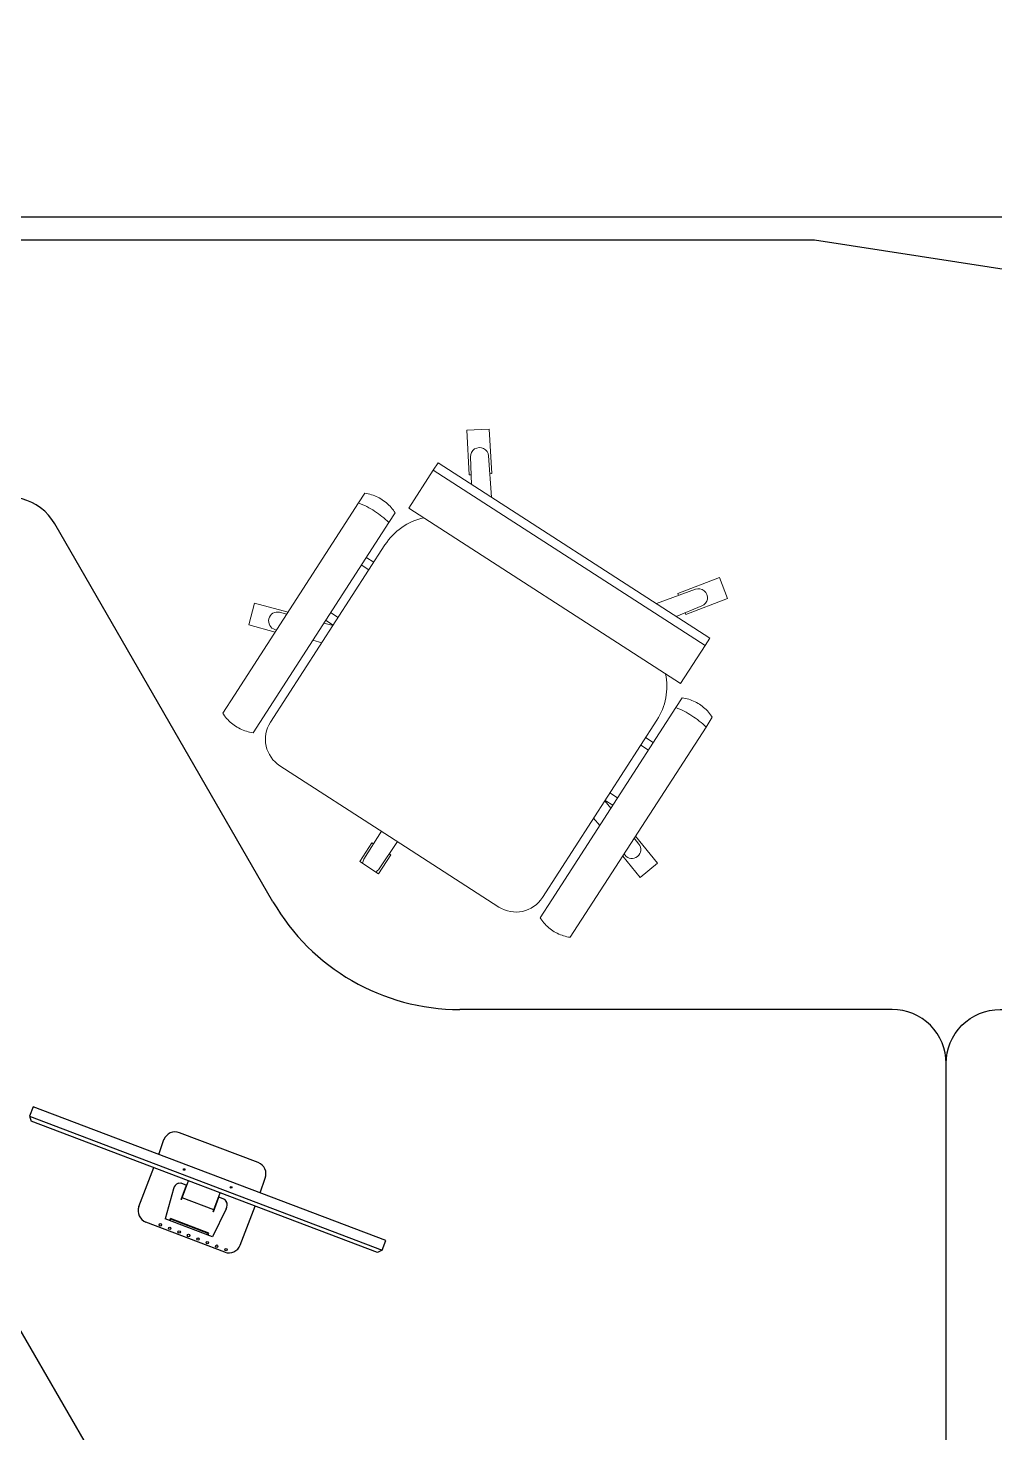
# Model space of a CAD drawing. Header units: millimetres. Extents: x 1993 to 4093, y 1262 to 2017.
# Drawn here: x 3861.6 to 3915.4, y 1476.7 to 1554.9 of the extents above; entities that cross this region are included whole.
import ezdxf

# ---------------------------------------------------------------- set-up
doc = ezdxf.new("R2010")
doc.units = ezdxf.units.MM
for name, color, linetype, lineweight in [('CHAIR MB', 252, 'Continuous', 18), ('FLR CARPET 2', 254, 'Continuous', 15), ('PASSAGE', 251, 'Continuous', 25), ('WORKSTATION - Y SHAPED', 251, 'Continuous', 25)]:
    doc.layers.add(name, color=color, linetype=linetype, lineweight=lineweight)
doc.layers.add('PLANNER', color=3, linetype='Continuous')

# ---------------------------------------------------------------- blocks, each defined once
blk = doc.blocks.new('WORKSTAION HEXA 4FT')
at = {"layer": 'WORKSTATION - Y SHAPED'}
for p, q in [((-31.981, 33), (-31.981, -15)), ((-7.856, 5.713), (-7.856, 30)), ((-25.128, 2.505), (-25.561, 2.152)), ((-11.855, -13.768), (-25.128, 2.505)), ((-25.561, 2.152), (-25.616, 1.866)), ((-12.58, -14.117), (-25.616, 1.866)), ((-25.561, 2.152), (-12.288, -14.121)), ((-20.398, -3.294), (-19.738, -2.723)), ((-15.83, -6.455), (-18.795, -2.819)), ((-22.805, -5.257), (-21.004, -3.788)), ((18.99, -16.715), (-1.856, -4.679)), ((-20.641, -5.364), (-21.874, -6.576)), ((-20.557, -6.105), (-19.691, -5.398)), ((-20.25, -5.223), (-20.126, -5.273)), ((-20.126, -5.273), (-19.905, -5.544)), ((-19.936, -9.836), (-22.901, -6.2)), ((-20.571, -6.087), (-19.905, -5.544)), ((-20.557, -6.105), (-20.571, -6.087)), ((-19.284, -7.488), (-20.47, -6.034)), ((-20.097, -8.754), (-21.874, -6.576)), ((-21.706, -6.782), (-21.619, -6.712)), ((-21.691, -6.8), (-21.622, -6.743)), ((-20.21, -8.474), (-21.622, -6.743)), ((-20.179, -8.477), (-21.619, -6.712)), ((-19.37, -7.559), (-18.505, -6.853)), ((-19.356, -7.576), (-18.69, -7.033)), ((-18.469, -7.304), (-18.69, -7.033)), ((-18.662, -7.79), (-20.097, -8.754)), ((-19.356, -7.576), (-19.37, -7.559)), ((-18.446, -7.436), (-18.469, -7.304)), ((-16.586, -7.969), (-15.925, -7.397)), ((-20.279, -8.531), (-20.21, -8.474)), ((-20.265, -8.548), (-20.179, -8.477)), ((-18.993, -9.932), (-17.192, -8.463)), ((-12.288, -14.121), (-11.855, -13.768)), ((-12.288, -14.121), (-12.58, -14.117)), ((9.588, -39), (20.088, -20.813))]:
    blk.add_line(p, q, dxfattribs=at)
for centre, radius in [((-19.592, -4.725), 0.0447), ((-22.277, -6.732), 0.0674), ((-17.825, -6.891), 0.0447), ((-21.924, -7.165), 0.0674), ((-21.571, -7.597), 0.0674), ((-21.218, -8.03), 0.0674), ((-20.865, -8.463), 0.0674), ((-20.512, -8.896), 0.0674), ((-20.159, -9.329), 0.0674), ((-19.806, -9.762), 0.0674)]:
    blk.add_circle(centre, radius, dxfattribs=at)
for centre, radius, start, end in [((-10.856, 30), 3, 0, 90), ((4.144, 5.713), 12, 180, 240), ((-19.314, -3.243), 0.67, 39.20128, 129.20128), ((-22.382, -5.777), 0.67, 129.20128, 219.20128), ((-20.321, -5.639), 0.421, 80.23647, 139.31965), ((-16.349, -6.878), 0.67, 309.20128, 39.20128), ((-18.867, -7.422), 0.421, 299.08291, 358.16608), ((-19.416, -9.412), 0.67, 219.20128, 309.20128), ((17.49, -19.313), 3, 330, 60)]:
    blk.add_arc(centre, radius, start, end, dxfattribs=at)
blk = doc.blocks.new('CHAIR MB2')
at = {"layer": 'CHAIR MB'}
for p, q in [((2.565, 11.502), (3.165, 13.347)), ((4.354, 12.96), (3.165, 13.347)), ((4.354, 12.96), (3.882, 11.506)), ((2.829, 11.899), (2.694, 11.506)), ((3.749, 11.506), (3.775, 11.592)), ((8.068, 9.506), (-4.669, 9.506)), ((-2.351, 9.506), (-2.351, 9.003)), ((-1.851, 9.003), (-1.851, 9.506)), ((1.308, 9.506), (1.308, 9.003)), ((1.808, 9.003), (1.808, 9.506)), ((2.004, 9.506), (1.83, 9.003)), ((2.985, 9.003), (3.138, 9.506)), ((-11.336, 8.635), (-12.071, 7.624)), ((-11.336, 8.635), (-9.324, 7.173)), ((-8.951, 9.003), (-8.446, 9.003)), ((-8.951, 9.003), (-8.951, -9.003)), ((-8.951, 9.003), (-8.951, -9.003)), ((-8.446, 9.003), (-5.941, 9.003)), ((-8.446, 9.003), (-8.446, -9.003)), ((-8.446, -9.003), (-8.446, 9.003)), ((-5.941, 9.003), (-5.941, -9.003)), ((8.251, 9.003), (-3.503, 9.003)), ((-10.059, 6.162), (-12.071, 7.624)), ((-8.951, 6.778), (-10.214, 7.661)), ((-9.388, 7.084), (-9.324, 7.173)), ((10.002, 0), (10.002, 7.252)), ((-10.798, 6.857), (-8.951, 5.464)), ((-10.059, 6.162), (-9.994, 6.251)), ((11.836, 0.497), (10.002, 0.53)), ((10.002, -7.252), (10.002, 0)), ((10.829, 0.625), (12.07, 0.625)), ((10.829, 0.625), (10.829, 0.515)), ((12.07, -0.625), (12.07, 0.625)), ((10.002, -0.53), (11.836, -0.497)), ((10.829, -0.515), (10.829, -0.625)), ((12.07, -0.625), (10.829, -0.625)), ((-8.951, -5.464), (-10.798, -6.857)), ((-12.071, -7.624), (-10.059, -6.162)), ((-9.994, -6.251), (-10.059, -6.162)), ((-10.214, -7.661), (-8.951, -6.778)), ((-12.071, -7.624), (-11.336, -8.635)), ((-9.324, -7.173), (-11.336, -8.635)), ((-9.324, -7.173), (-9.388, -7.084)), ((-8.446, -9.003), (-8.951, -9.003)), ((-5.941, -9.003), (-8.446, -9.003)), ((-3.503, -9.003), (8.251, -9.003)), ((-2.351, -9.003), (-2.351, -9.506)), ((-1.851, -9.506), (-1.851, -9.003)), ((1.308, -9.003), (1.308, -9.506)), ((1.808, -9.506), (1.808, -9.003)), ((1.83, -9.003), (2.004, -9.506)), ((3.138, -9.506), (2.985, -9.003)), ((8.068, -11.506), (-4.669, -11.506)), ((3.165, -13.347), (2.565, -11.502)), ((2.694, -11.506), (2.829, -11.899)), ((3.775, -11.592), (3.749, -11.506)), ((3.882, -11.506), (4.354, -12.96)), ((3.165, -13.347), (4.354, -12.96))]:
    blk.add_line(p, q, dxfattribs=at)
for points in [[(-4.669, 9.506), (-5.315, 9.506), (-5.353, 9.593), (-5.388, 9.681), (-5.419, 9.77), (-5.446, 9.861), (-5.47, 9.953), (-5.491, 10.046), (-5.507, 10.139), (-5.52, 10.233), (-5.529, 10.328), (-5.534, 10.422), (-5.536, 10.517), (-5.533, 10.612), (-5.527, 10.707), (-5.517, 10.801), (-5.504, 10.895), (-5.486, 10.988), (-5.465, 11.081), (-5.44, 11.172), (-5.412, 11.263), (-5.38, 11.352), (-5.344, 11.44), (-5.315, 11.506), (-4.669, 11.506)], [(-4.669, 11.506), (9.264, 11.506), (9.302, 11.42), (9.337, 11.331), (9.368, 11.242), (9.396, 11.151), (9.42, 11.059), (9.44, 10.967), (9.456, 10.873), (9.469, 10.779), (9.478, 10.685), (9.483, 10.59), (9.485, 10.495), (9.483, 10.4), (9.476, 10.305), (9.466, 10.211), (9.453, 10.117), (9.435, 10.024), (9.414, 9.931), (9.389, 9.84), (9.361, 9.749), (9.329, 9.66), (9.293, 9.572), (9.264, 9.506), (8.068, 9.506)], [(-4.669, -11.506), (-5.315, -11.506), (-5.353, -11.42), (-5.388, -11.331), (-5.419, -11.242), (-5.446, -11.151), (-5.47, -11.059), (-5.491, -10.967), (-5.507, -10.873), (-5.52, -10.779), (-5.529, -10.685), (-5.534, -10.59), (-5.536, -10.495), (-5.533, -10.4), (-5.527, -10.305), (-5.517, -10.211), (-5.504, -10.117), (-5.486, -10.024), (-5.465, -9.931), (-5.44, -9.84), (-5.412, -9.749), (-5.38, -9.66), (-5.344, -9.572), (-5.315, -9.506), (-4.669, -9.506)], [(-4.669, -9.506), (9.264, -9.506), (9.302, -9.593), (9.337, -9.681), (9.368, -9.77), (9.396, -9.861), (9.42, -9.953), (9.44, -10.046), (9.456, -10.139), (9.469, -10.233), (9.478, -10.328), (9.483, -10.422), (9.485, -10.517), (9.483, -10.612), (9.476, -10.707), (9.466, -10.801), (9.453, -10.895), (9.435, -10.988), (9.414, -11.081), (9.389, -11.172), (9.361, -11.263), (9.329, -11.352), (9.293, -11.44), (9.264, -11.506), (8.068, -11.506)]]:
    blk.add_lwpolyline(points, dxfattribs=at)
for centre, radius, start, end in [((-3.503, 5.502), 3.501, 90, 134.23037), ((8.251, 7.252), 1.751, 0, 90), ((8.251, -7.252), 1.751, 270, 0), ((-3.503, -5.502), 3.501, 225.76963, 270)]:
    blk.add_arc(centre, radius, start, end, dxfattribs=at)
for centre, major_axis, start_param, end_param in [((3.302, 11.746), (-0.473, 0.154), 3.141593, 6.283185), ((-10.506, 7.259), (0.292, 0.402), 0, 3.141593), ((11.836, 0), (0, 0.497), 5.773119, 6.283185), ((11.836, 0), (0, 0.497), 3.141593, 3.65168), ((-10.506, -7.259), (-0.292, 0.402), 0, 3.141593), ((3.302, -11.746), (0.473, 0.154), 3.141593, 6.283185)]:
    blk.add_ellipse(centre, major_axis=major_axis, ratio=0.96783, start_param=start_param, end_param=end_param, dxfattribs=at)
at = {"layer": 'CHAIR MB', "start_tangent": (-0.206196, -0.978511), "end_tangent": (0.206223, -0.978505)}
for points in [[(-4.669, 11.506), (-4.769, 10.506), (-4.669, 9.506)], [(-4.669, -9.506), (-4.769, -10.506), (-4.669, -11.506)]]:
    blk.add_spline(points, degree=3, dxfattribs=at)
blk = doc.blocks.new('WORKSTATION AREA 02')
at = {"ltscale": 25}
blk.add_lwpolyline([(96613.359, 8352.751), (98143.347, 8352.751), (98143.347, 8599.073), (96613.359, 8599.073)], close=True, dxfattribs=at)

msp = doc.modelspace()

# ---------------------------------------------------------------- linework, layer by layer
at = {"layer": 'FLR CARPET 2', "ltscale": 25}
msp.add_lwpolyline([(3708.197, 1298.088), (3792.197, 1298.088), (3803.697, 1298.088), (3899.697, 1298.088), (3911.197, 1298.088), (3997.197, 1298.088), (4008.697, 1298.088), (4056.697, 1298.088), (4056.697, 1346.088), (4056.697, 1357.088), (4056.697, 1397.088), (4056.697, 1408.088), (4056.685, 1408.088), (4056.685, 1477.147), (4037.911, 1491.975), (4017.927, 1505.147), (3996.889, 1516.559), (3974.951, 1526.127), (3952.274, 1533.781), (3929.024, 1539.466), (3905.374, 1543.138), (3550.562, 1543.138)], dxfattribs=at)
at = {"layer": 'PASSAGE'}
msp.add_lwpolyline([(3550.562, 1543.138), (3905.374, 1543.138), (3929.024, 1539.466), (3952.274, 1533.781), (3974.951, 1526.127), (3996.889, 1516.559), (4017.927, 1505.147), (4037.911, 1491.975), (4056.693, 1477.141), (4056.693, 1591.123), (3273.776, 1591.097)], dxfattribs=at)

# ---------------------------------------------------------------- block references
at = {"layer": 'CHAIR MB', "rotation": 237.1733633509291}
msp.add_blockref('CHAIR MB2', (3887.131, 1518.33), dxfattribs=at)
at = {"layer": 'PLANNER'}
msp.add_blockref('WORKSTATION AREA 02', (-94086.662, -7054.663), dxfattribs=at)
at = {"layer": 'WORKSTATION - Y SHAPED', "rotation": 30.00000000001524}
msp.add_blockref('WORKSTAION HEXA 4FT', (3884.893, 1505.268), dxfattribs=at)
at = {"layer": 'WORKSTATION - Y SHAPED', "xscale": -1}
for p, rotation in [((3940.501, 1505.268), 329.9999999999848), ((3829.501, 1473.287), 30.00000000001532)]:
    msp.add_blockref('WORKSTAION HEXA 4FT', p, dxfattribs=dict(at, rotation=rotation))

doc.saveas('drawing.dxf')
